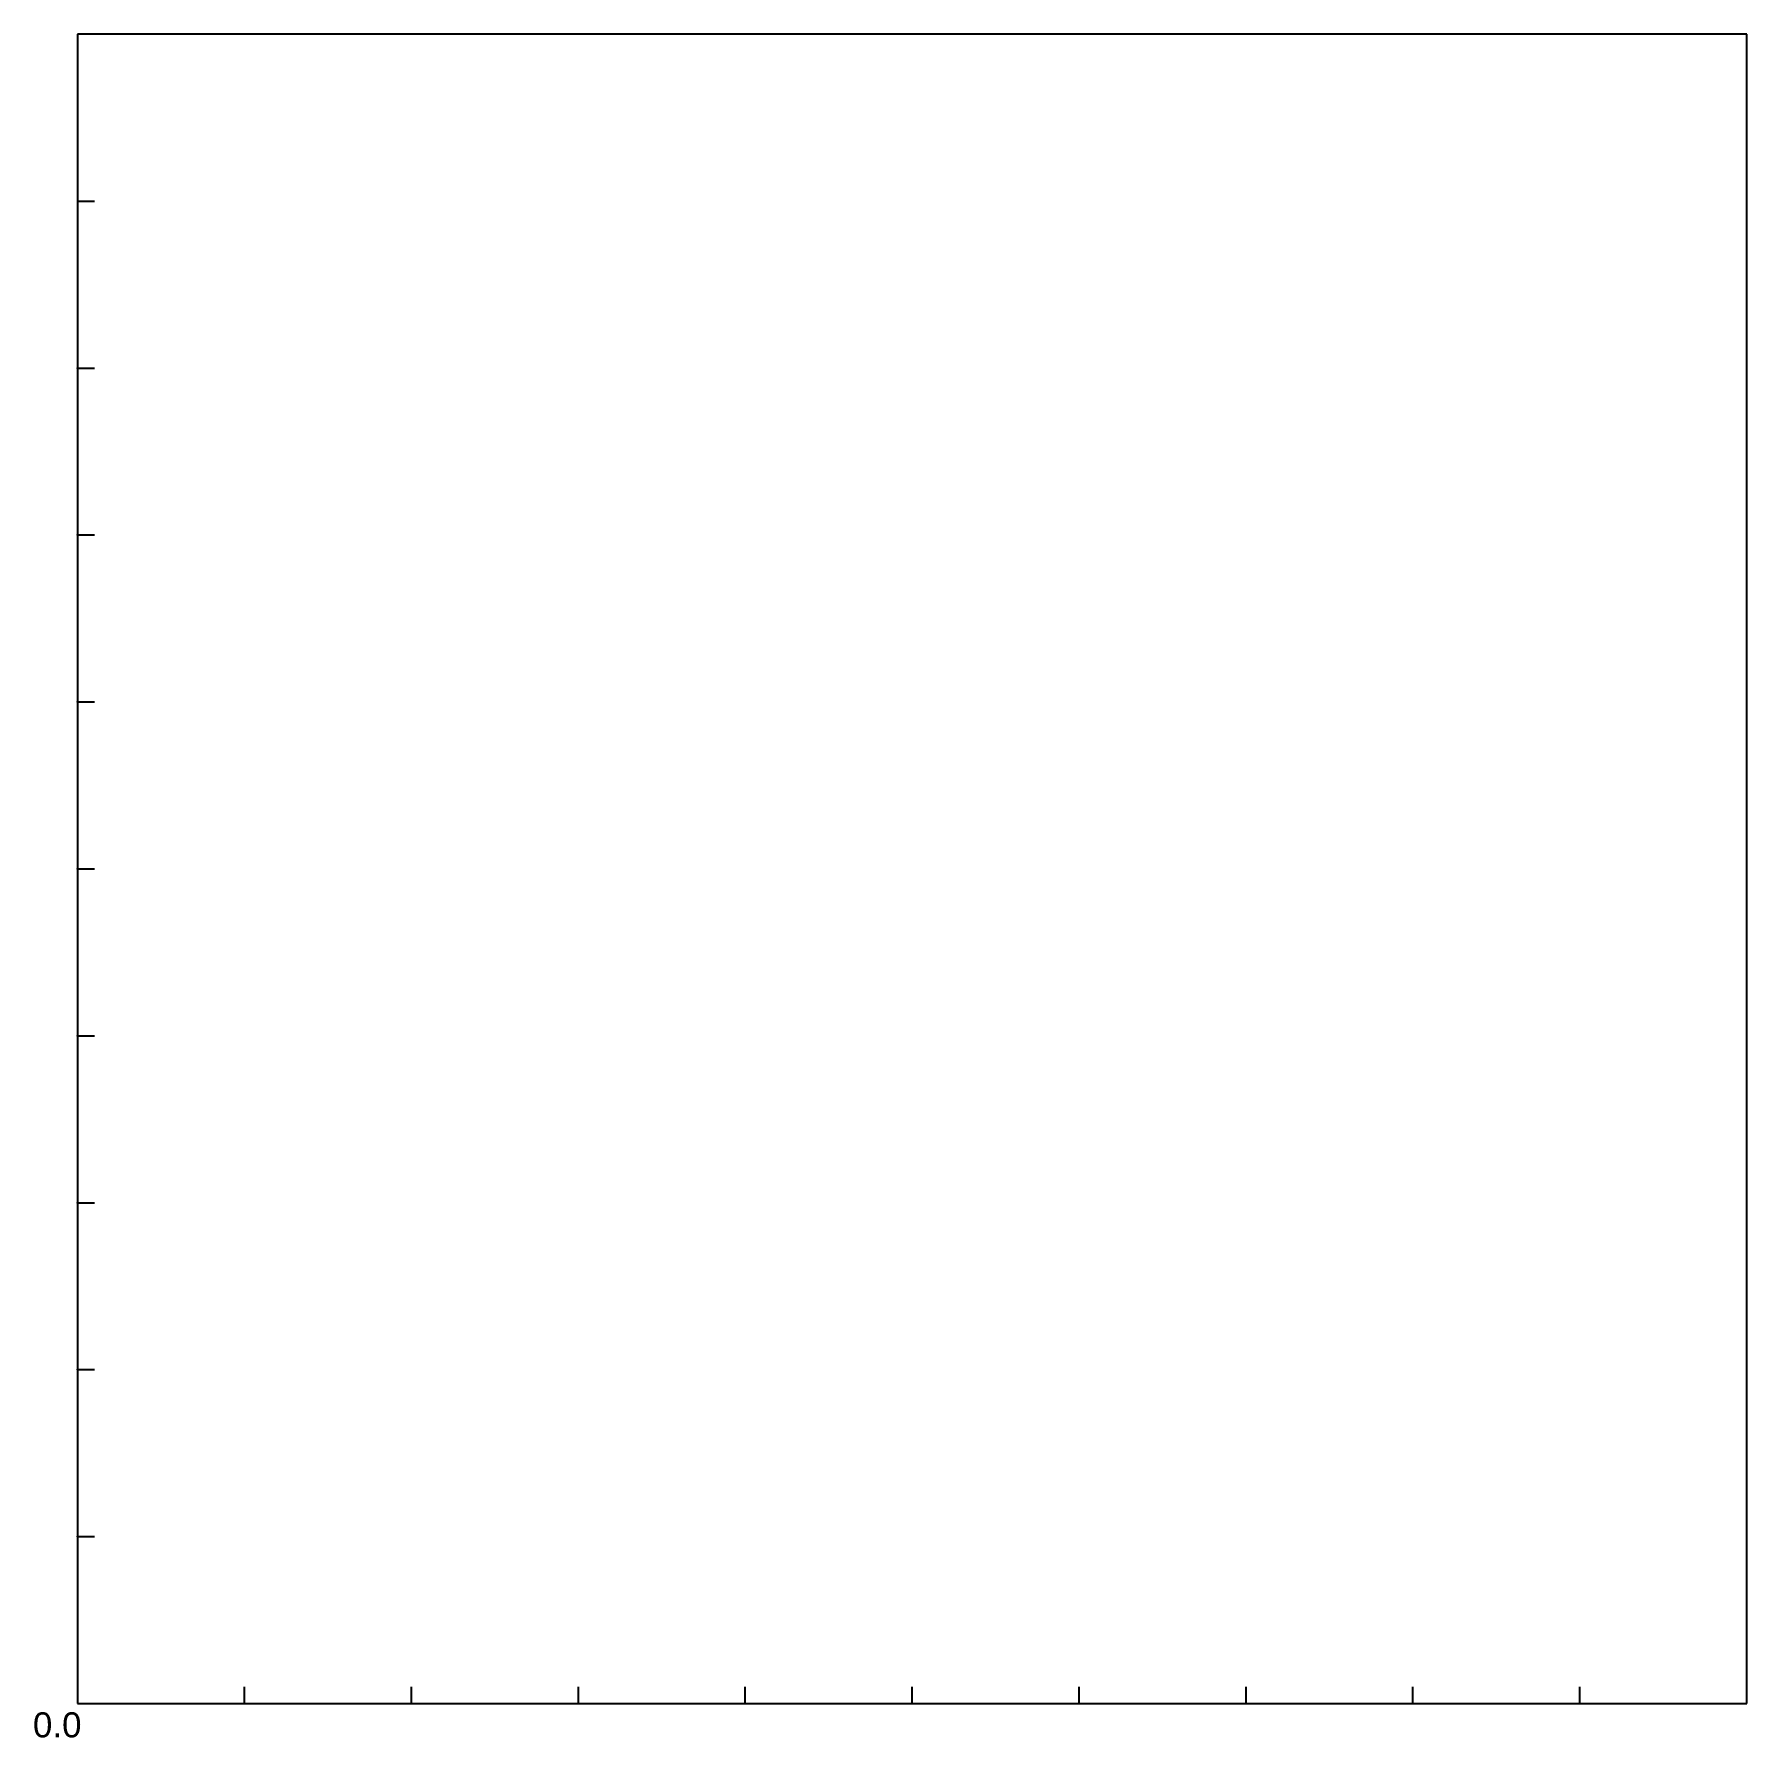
# Model space of a CAD drawing. Header units: millimetres. Extents: x 1373 to 1476, y 668 to 770.
import ezdxf

# ---------------------------------------------------------------- set-up
doc = ezdxf.new("R2010")
doc.units = ezdxf.units.MM
doc.header["$LTSCALE"] = 0.5
doc.styles.get("Standard").update_dxf_attribs({"font": 'arial.ttf'})

msp = doc.modelspace()

# ---------------------------------------------------------------- linework, layer by layer
for p, q in [((1476.05, 769.75), (1376.05, 769.75)), ((1376.05, 769.75), (1376.05, 669.75)), ((1476.05, 669.75), (1476.05, 769.75)), ((1376.05, 759.75), (1377.05, 759.75)), ((1376.05, 749.75), (1377.05, 749.75)), ((1376.05, 739.75), (1377.05, 739.75)), ((1376.05, 729.75), (1377.05, 729.75)), ((1376.05, 719.75), (1377.05, 719.75)), ((1376.05, 709.75), (1377.05, 709.75)), ((1376.05, 699.75), (1377.05, 699.75)), ((1376.05, 689.75), (1377.05, 689.75)), ((1376.05, 679.75), (1377.05, 679.75)), ((1386.05, 669.75), (1386.05, 670.75)), ((1396.05, 669.75), (1396.05, 670.75)), ((1406.05, 669.75), (1406.05, 670.75)), ((1416.05, 669.75), (1416.05, 670.75)), ((1426.05, 669.75), (1426.05, 670.75)), ((1436.05, 669.75), (1436.05, 670.75)), ((1446.05, 669.75), (1446.05, 670.75)), ((1456.05, 669.75), (1456.05, 670.75)), ((1466.05, 669.75), (1466.05, 670.75)), ((1376.05, 669.75), (1476.05, 669.75))]:
    msp.add_line(p, q)
for p in [(1376.05, 749.75), (1376.05, 739.75), (1376.05, 729.75), (1376.05, 719.75), (1376.05, 709.75), (1376.05, 699.75), (1376.05, 689.75), (1376.05, 679.75), (1386.05, 669.75), (1396.05, 669.75), (1406.05, 669.75), (1416.05, 669.75), (1426.05, 669.75), (1436.05, 669.75), (1446.05, 669.75), (1456.05, 669.75), (1466.05, 669.75)]:
    msp.add_point(p)

# ---------------------------------------------------------------- texts
at = {"insert": (1373.37, 669.22), "char_height": 1.5, "attachment_point": 1}
msp.add_mtext_dynamic_manual_height_columns('\\A1;\\pt1.5;0.0', width=2.5, gutter_width=12.5, heights=[2.5], dxfattribs=at)

doc.saveas('drawing.dxf')
